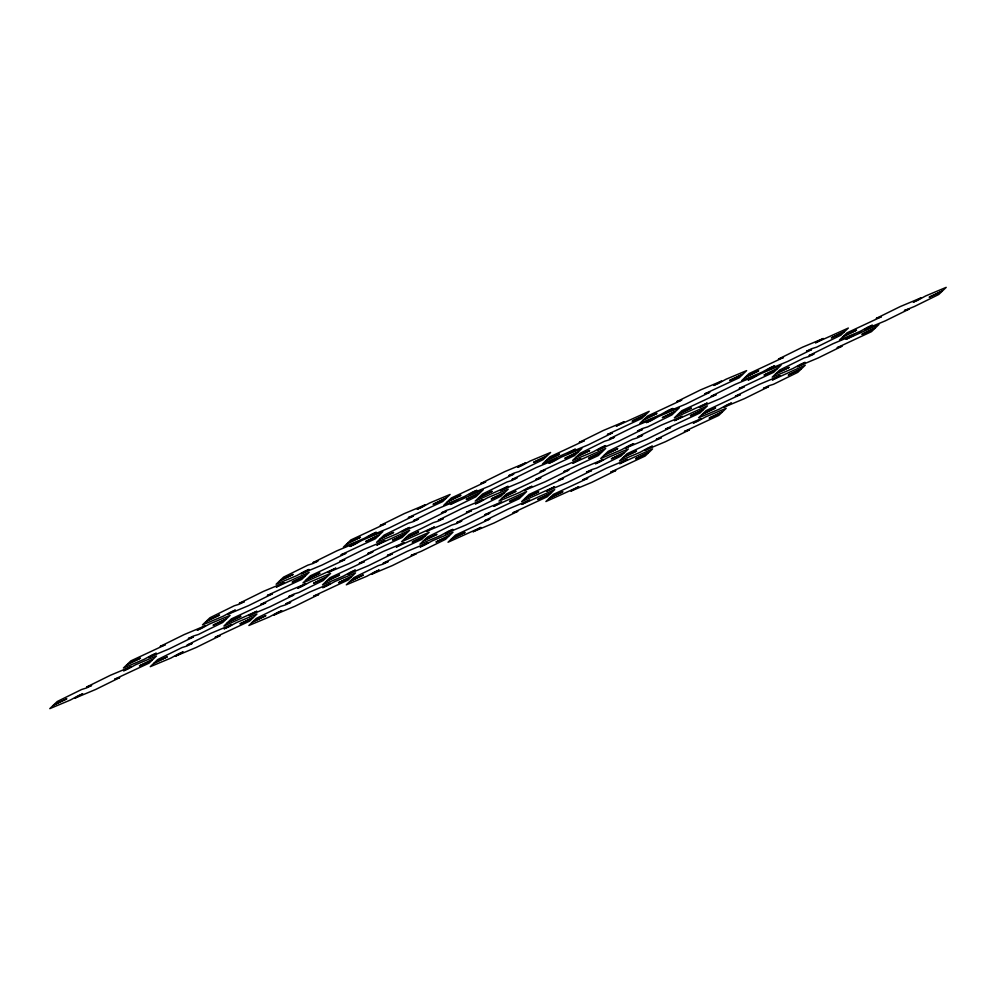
<?xml version="1.0" encoding="UTF-8"?>
<svg xmlns="http://www.w3.org/2000/svg" width="996" height="996" viewBox="0 0 996 996"><rect width="100%" height="100%" fill="white"/><g stroke="black" fill="none" stroke-linecap="round" stroke-linejoin="round"><path stroke-width="1.49" d="M53.186 705.392L49.8 708.642L70.43 700.014L78.348 695.669L82.705 693.838L74.787 698.196L95.703 689.456L119.669 677.629L114.665 679.197L149.039 663.137L152.376 659.937L139.452 665.863L153.085 659.252L156.472 656.015L135.842 664.631L127.924 668.988L123.566 670.818L131.484 666.461L110.568 675.201L86.602 687.028L91.607 685.46L86.54 687.962L81.535 689.531L57.233 701.52L53.896 704.72L66.819 698.794L53.186 705.392M126.816 664.768L123.429 668.005L144.059 659.377L151.977 655.032L156.335 653.202L148.429 657.559L169.332 648.819L193.311 636.992L188.294 638.561L193.361 636.058L198.378 634.489L222.668 622.5L226.005 619.3L213.094 625.227L226.715 618.616L230.101 615.379L209.471 624.006L201.566 628.351L197.196 630.182L205.114 625.824L184.21 634.564L160.232 646.392L165.236 644.823L130.874 660.883L127.525 664.083L140.448 658.157L126.816 664.768M153.67 663.436L150.284 666.673L170.914 658.057L178.819 653.7L183.189 651.87L175.271 656.227L196.175 647.487L220.153 635.66L215.148 637.228L249.51 621.168L252.86 617.968L239.936 623.894L253.569 617.296L256.956 614.046L236.313 622.674L228.408 627.019L224.05 628.85L231.956 624.492L211.052 633.232L187.074 645.059L192.091 643.491L187.024 645.993L182.007 647.562L157.717 659.551L154.368 662.751L167.291 656.825L153.67 663.436M205.886 621.653L202.499 624.89L223.129 616.263L231.047 611.918L235.405 610.087L227.486 614.445L248.402 605.705L272.369 593.877L267.364 595.446L301.738 579.386L305.075 576.186L292.152 582.112L305.784 575.501L309.171 572.264L276.266 587.067L284.184 582.71L263.268 591.45L239.301 603.277L244.306 601.709L239.239 604.211L234.234 605.78L209.932 617.769L206.595 620.969L219.518 615.042L205.886 621.653M227.3 622.799L223.913 626.048L256.819 611.245L248.9 615.59L269.816 606.85L293.783 595.023L288.778 596.592L293.845 594.089L298.85 592.52L323.152 580.531L326.489 577.331L313.566 583.258L327.198 576.659L330.585 573.41L309.955 582.038L302.037 586.395L297.68 588.213L305.598 583.855L284.682 592.595L260.715 604.435L265.72 602.854L231.346 618.914L228.009 622.127L240.932 616.2L227.3 622.799M279.515 581.017L276.129 584.254L296.771 575.638L304.676 571.281L309.034 569.451L301.128 573.808L322.032 565.068L346.01 553.241L340.993 554.809L375.368 538.749L378.717 535.549L365.793 541.475L379.414 534.864L382.8 531.627L362.171 540.255L354.265 544.6L349.895 546.431L357.813 542.073L336.909 550.813L312.931 562.64L317.936 561.072L312.869 563.574L307.864 565.143L283.574 577.132L280.225 580.332L293.148 574.406L279.515 581.017M252.249 622.263L248.863 625.513L269.493 616.885L277.411 612.54L281.768 610.71L273.863 615.067L294.766 606.327L318.745 594.5L313.728 596.069L348.102 580.008L351.439 576.809L338.528 582.735L352.148 576.124L355.535 572.887L334.905 581.502L326.999 585.86L322.629 587.69L330.548 583.332L309.644 592.072L285.665 603.9L290.67 602.331L285.603 604.833L280.598 606.402L256.308 618.392L252.959 621.591L265.882 615.665L252.249 622.263M306.37 579.684L302.983 582.934L335.889 568.118L327.97 572.476L348.874 563.736L372.853 551.909L367.848 553.477L402.21 537.417L405.559 534.217L392.636 540.143L406.268 533.545L409.655 530.295L376.749 545.098L384.655 540.741L363.752 549.481L339.773 561.308L344.79 559.74L310.416 575.8L307.079 579L319.99 573.074L306.37 579.684M346.82 543.841L343.433 547.078L364.063 538.45L371.981 534.105L376.339 532.275L368.433 536.632L389.336 527.892L413.315 516.065L408.298 517.634L442.672 501.573L446.009 498.374L433.098 504.3L446.718 497.689L450.105 494.452L429.475 503.067L421.557 507.425L417.2 509.255L425.118 504.897L404.214 513.637L380.235 525.465L385.24 523.896L350.878 539.957L347.529 543.156L360.452 537.23L346.82 543.841M325.891 581.639L322.505 584.876L343.134 576.248L351.04 571.903L355.41 570.073L347.492 574.431L368.396 565.691L392.374 553.863L387.369 555.432L421.731 539.371L425.08 536.172L412.157 542.098L425.79 535.487L429.176 532.25L396.271 547.053L404.177 542.696L383.273 551.435L359.295 563.263L364.312 561.694L329.937 577.755L326.588 580.954L339.512 575.028L325.891 581.639M379.999 539.048L376.613 542.297L397.242 533.669L405.16 529.312L409.518 527.494L401.6 531.839L422.516 523.099L446.482 511.272L441.477 512.84L446.544 510.338L451.549 508.769L475.851 496.78L479.188 493.58L466.265 499.506L479.898 492.908L483.284 489.659L450.379 504.462L458.297 500.104L437.381 508.844L413.415 520.684L418.42 519.103L413.352 521.605L408.348 523.174L384.045 535.163L380.709 538.375L393.632 532.449L379.999 539.048M349.708 581.577L346.322 584.826L366.951 576.198L374.87 571.841L379.227 570.023L371.309 574.381L392.225 565.628L416.191 553.801L411.186 555.37L421.258 551.298L445.561 539.322L448.897 536.109L435.974 542.036L449.607 535.437L452.993 532.188L432.364 540.816L424.445 545.173L420.088 546.991L428.006 542.646L407.09 551.386L383.124 563.213L388.129 561.644L383.062 564.134L378.057 565.716L353.754 577.705L350.418 580.905L363.341 574.978L349.708 581.577M404.949 538.525L401.562 541.762L434.468 526.959L426.562 531.316L447.465 522.576L471.444 510.749L466.427 512.317L471.494 509.815L476.511 508.246L500.801 496.257L504.15 493.057L491.227 498.984L504.848 492.373L508.234 489.136L487.604 497.751L479.699 502.109L475.329 503.939L483.247 499.581L462.343 508.321L438.365 520.149L443.369 518.58L438.302 521.082L433.297 522.651L409.007 534.64L405.658 537.84L418.581 531.914L404.949 538.525M447.304 501.872L443.917 505.121L464.547 496.494L472.465 492.136L476.823 490.306L468.904 494.663L489.82 485.924L513.787 474.096L508.782 475.665L513.849 473.162L518.854 471.594L543.156 459.604L546.493 456.405L533.57 462.331L547.202 455.732L550.589 452.483L529.959 461.111L522.041 465.456L517.683 467.286L525.589 462.928L504.686 471.668L480.719 483.496L485.724 481.927L451.35 497.988L448.013 501.187L460.936 495.261L447.304 501.872M423.337 540.94L419.951 544.19L440.593 535.562L448.499 531.204L452.856 529.386L444.951 533.744L465.854 525.004L489.833 513.164L484.815 514.745L519.19 498.685L522.539 495.473L509.616 501.399L523.236 494.8L526.623 491.551L493.717 506.354L501.635 502.009L480.732 510.749L456.753 522.576L461.758 521.008L456.691 523.51L451.686 525.079L427.396 537.068L424.047 540.268L436.97 534.342L423.337 540.94M478.59 497.888L475.204 501.125L508.109 486.322L500.191 490.679L521.095 481.94L545.073 470.112L540.069 471.681L574.431 455.62L577.78 452.421L564.856 458.347L578.489 451.736L581.876 448.499L561.246 457.127L553.328 461.472L548.97 463.302L556.876 458.944L535.973 467.684L511.994 479.512L517.011 477.943L511.944 480.446L506.927 482.014L482.637 494.004L479.3 497.203L492.211 491.277L478.59 497.888M451.425 538.998L448.038 542.235L480.944 527.432L473.025 531.789L493.941 523.049L517.908 511.222L512.903 512.791L547.277 496.73L550.614 493.53L537.691 499.457L551.323 492.846L554.71 489.609L521.804 504.412L529.723 500.054L508.807 508.794L484.84 520.622L489.845 519.053L455.471 535.113L452.134 538.313L465.057 532.387L451.425 538.998M502.407 497.826L499.021 501.075L519.651 492.447L527.569 488.09L531.926 486.272L524.008 490.63L544.924 481.89L568.89 470.05L563.885 471.631L598.26 455.57L601.596 452.358L588.673 458.285L602.306 451.686L605.692 448.437L572.787 463.24L580.705 458.895L559.789 467.634L535.823 479.462L540.828 477.893L506.454 493.954L503.117 497.153L516.04 491.227L502.407 497.826M545.895 460.7L542.509 463.949L575.414 449.146L567.496 453.504L588.399 444.764L612.378 432.936L607.373 434.505L641.735 418.445L645.084 415.245L632.161 421.171L645.782 414.56L649.18 411.323L616.275 426.126L624.181 421.769L603.277 430.509L579.299 442.336L584.303 440.767L549.941 456.828L546.592 460.028L559.515 454.101L545.895 460.7M525.054 498.361L521.667 501.611L554.573 486.795L546.667 491.153L567.571 482.413L591.549 470.585L586.532 472.154L591.599 469.651L596.616 468.083L620.906 456.093L624.243 452.894L611.332 458.82L624.953 452.221L628.339 448.972L607.709 457.6L599.804 461.945L595.434 463.775L603.352 459.417L582.448 468.157L558.47 479.985L563.475 478.416L529.113 494.477L525.764 497.676L538.687 491.75L525.054 498.361M576.049 457.189L572.65 460.438L593.292 451.81L601.198 447.453L605.556 445.635L597.65 449.993L618.553 441.253L642.532 429.413L637.527 430.994L642.582 428.492L647.599 426.923L671.889 414.934L675.238 411.734L662.315 417.648L675.935 411.049L679.322 407.8L658.692 416.428L650.786 420.785L646.416 422.615L654.335 418.258L633.431 426.998L609.452 438.825L614.457 437.256L609.39 439.759L604.385 441.328L580.095 453.317L576.746 456.517L589.669 450.59L576.049 457.189M549.282 498.311L545.895 501.548L578.801 486.745L570.882 491.103L591.786 482.363L615.765 470.535L610.76 472.104L645.122 456.044L648.471 452.844L635.548 458.77L649.18 452.159L652.567 448.922L619.661 463.725L627.567 459.368L606.664 468.108L582.685 479.935L587.702 478.366L553.328 494.427L549.991 497.627L562.902 491.7L549.282 498.311M604.124 455.247L600.737 458.484L621.367 449.868L629.285 445.511L633.643 443.681L625.725 448.038L646.641 439.298L670.607 427.471L665.602 429.039L699.976 412.979L703.313 409.779L690.39 415.706L704.023 409.095L707.409 405.858L674.504 420.661L682.422 416.303L661.506 425.043L637.54 436.87L642.545 435.302L637.477 437.804L632.472 439.373L608.17 451.362L604.833 454.562L617.757 448.636L604.124 455.247M643.341 420.013L639.955 423.263L660.585 414.635L668.503 410.277L672.86 408.46L664.955 412.817L685.858 404.065L709.837 392.237L704.819 393.806L739.194 377.758L742.53 374.546L729.62 380.472L743.24 373.874L746.627 370.624L725.997 379.252L718.091 383.609L713.721 385.427L721.639 381.082L700.736 389.822L676.757 401.649L681.762 400.081L647.4 416.141L644.051 419.341L656.974 413.415L643.341 420.013M622.911 457.674L619.524 460.924L640.154 452.296L648.072 447.939L652.43 446.108L644.524 450.466L665.428 441.726L689.394 429.899L684.389 431.467L718.763 415.407L722.1 412.207L709.177 418.133L722.81 411.535L726.196 408.285L705.566 416.913L697.648 421.271L693.291 423.088L701.209 418.731L680.293 427.471L656.327 439.311L661.332 437.73L626.957 453.79L623.62 456.99L636.544 451.076L622.911 457.674M677.753 414.61L674.367 417.859L707.272 403.044L699.366 407.401L720.27 398.661L744.249 386.834L739.231 388.403L773.606 372.342L776.942 369.143L764.032 375.069L777.652 368.47L781.038 365.221L760.409 373.849L752.503 378.206L748.133 380.024L756.051 375.666L735.148 384.406L711.169 396.246L716.174 394.665L681.812 410.726L678.463 413.925L691.386 408.011L677.753 414.61M701.981 414.56L698.594 417.797L719.224 409.182L727.142 404.824L731.5 402.994L723.582 407.352L744.498 398.612L768.464 386.784L763.459 388.353L768.526 385.85L773.531 384.282L797.833 372.292L801.17 369.093L788.247 375.019L801.88 368.42L805.266 365.171L772.361 379.974L780.266 375.617L759.363 384.356L735.397 396.184L740.402 394.615L706.027 410.676L702.69 413.875L715.614 407.949L701.981 414.56M745.058 377.434L741.671 380.671L762.301 372.056L770.219 367.698L774.577 365.868L766.671 370.226L787.575 361.486L811.541 349.658L806.536 351.227L811.603 348.725L816.608 347.156L840.91 335.166L844.247 331.967L831.324 337.893L844.957 331.282L848.343 328.045L815.438 342.848L823.356 338.491L802.44 347.231L778.474 359.058L783.479 357.489L749.104 373.55L745.767 376.749L758.691 370.823L745.058 377.434M775.61 373.923L772.224 377.173L792.853 368.545L800.772 364.187L805.129 362.37L797.223 366.715L818.127 357.975L842.106 346.147L837.088 347.716L871.463 331.656L874.799 328.456L861.889 334.382L875.509 327.784L878.895 324.534L845.99 339.337L853.908 334.98L833.005 343.72L809.026 355.56L814.031 353.978L808.964 356.481L803.959 358.05L779.669 370.039L776.32 373.251L789.243 367.325L775.61 373.923M842.915 336.748L839.528 339.985L860.158 331.369L868.076 327.012L872.434 325.182L864.516 329.539L885.432 320.799L909.398 308.972L904.393 310.54L914.465 306.469L938.767 294.48L942.104 291.28L929.181 297.206L942.814 290.608L946.2 287.358L925.57 295.986L917.652 300.331L913.295 302.161L921.213 297.804L900.297 306.544L876.331 318.371L881.336 316.803L846.961 332.863L843.624 336.063L856.548 330.137L842.915 336.748"/></g></svg>
